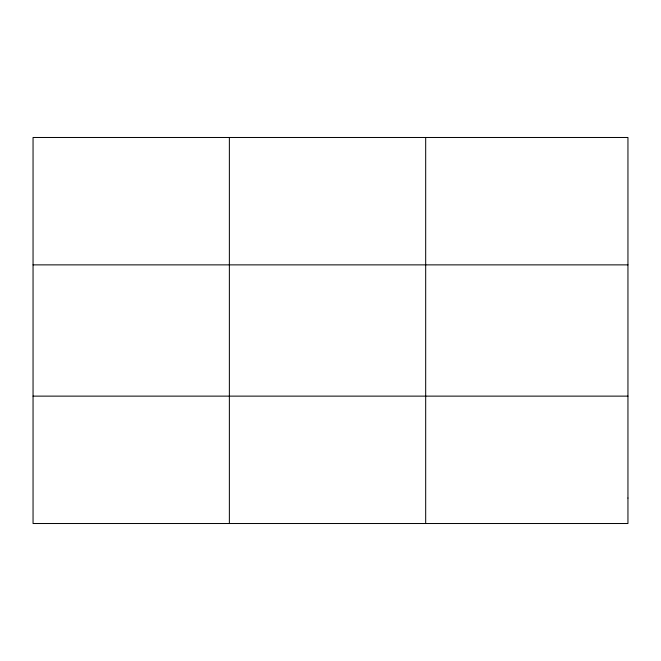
<?xml version="1.0" encoding="UTF-8"?>
<svg xmlns="http://www.w3.org/2000/svg" width="661" height="661" viewBox="0 0 661 661"><rect width="100%" height="100%" fill="white"/><g stroke="black" fill="none" stroke-linecap="round" stroke-linejoin="round"><path stroke-width="0.99" d="M229.367 137.48L229.367 523.52M425.684 137.48L425.684 523.52M33.05 264.871L627.95 264.871M33.05 396.129L627.95 396.129M627.95 498.039L627.95 523.52L33.05 523.52L33.05 137.48L627.95 137.48L627.95 498.039"/></g></svg>
